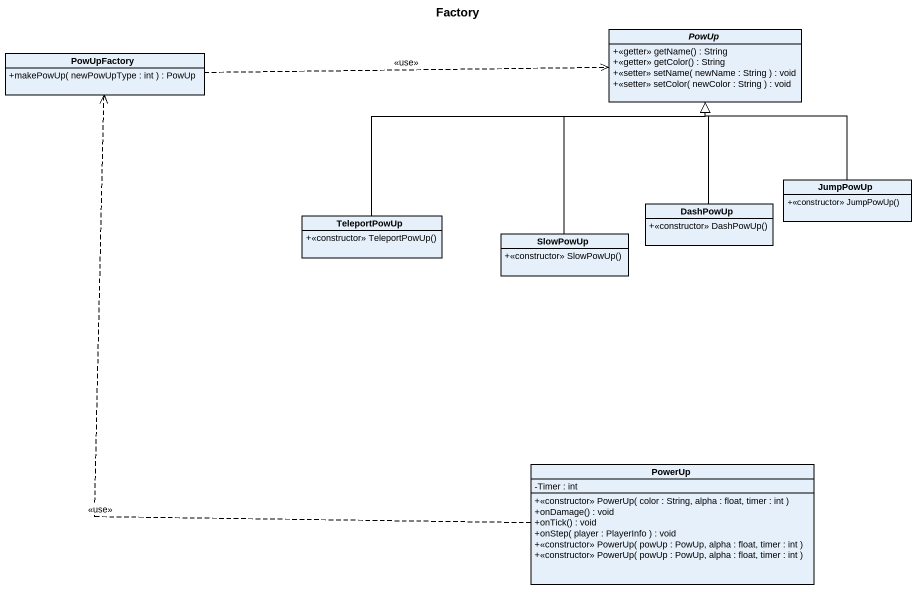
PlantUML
@startuml
title Factory
hide circle
hide empty members
skinparam classAttributeIconSize 0
class PowUpFactory {
  +makePowUp( newPowUpType : int ) : PowUp
}
abstract class PowUp {
  +<<getter>> getName() : String
  +<<getter>> getColor() : String
  +<<setter>> setName( newName : String ) : void
  +<<setter>> setColor( newColor : String ) : void
}
class TeleportPowUp {
  +<<constructor>> TeleportPowUp()
}
class DashPowUp {
  +<<constructor>> DashPowUp()
}
class JumpPowUp {
  +<<constructor>> JumpPowUp()
}
class SlowPowUp {
  +<<constructor>> SlowPowUp()
}
class PowerUp {
  -Timer : int
  +<<constructor>> PowerUp( color : String, alpha : float, timer : int )
  +onDamage() : void
  +onTick() : void
  +onStep( player : PlayerInfo ) : void
  +<<constructor>> PowerUp( powUp : PowUp, alpha : float, timer : int )
  +<<constructor>> PowerUp( powUp : PowUp, alpha : float, timer : int )
}
PowUpFactory .right.> PowUp : <<use>>
TeleportPowUp -right-|> PowUp
DashPowUp -up-|> PowUp
JumpPowUp -up-|> PowUp
SlowPowUp -up-|> PowUp
PowerUp .up.> PowUpFactory : <<use>>
@enduml
